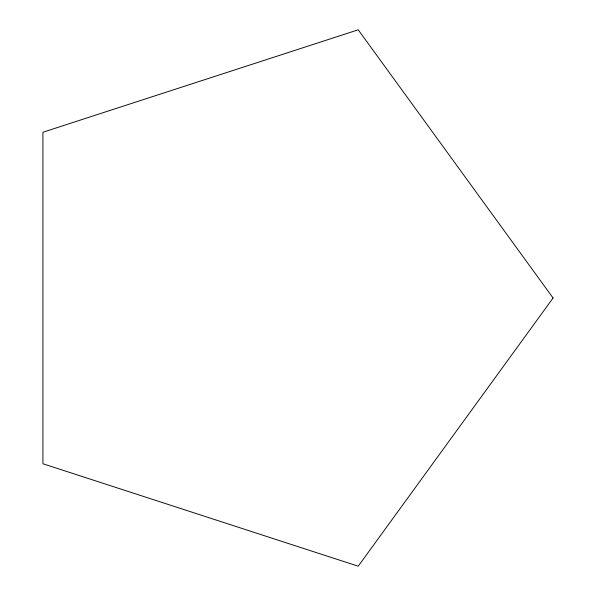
<?xml version="1.0" encoding="UTF-8"?>
<svg xmlns="http://www.w3.org/2000/svg" width="596" height="596" viewBox="0 0 596 596"><rect width="100%" height="100%" fill="white"/><g stroke="black" fill="none" stroke-linecap="round" stroke-linejoin="round"><path stroke-width="0.89" d="M553.073 298L358.218 566.2L42.927 463.755L42.927 132.245L358.218 29.8L553.073 298"/></g></svg>
